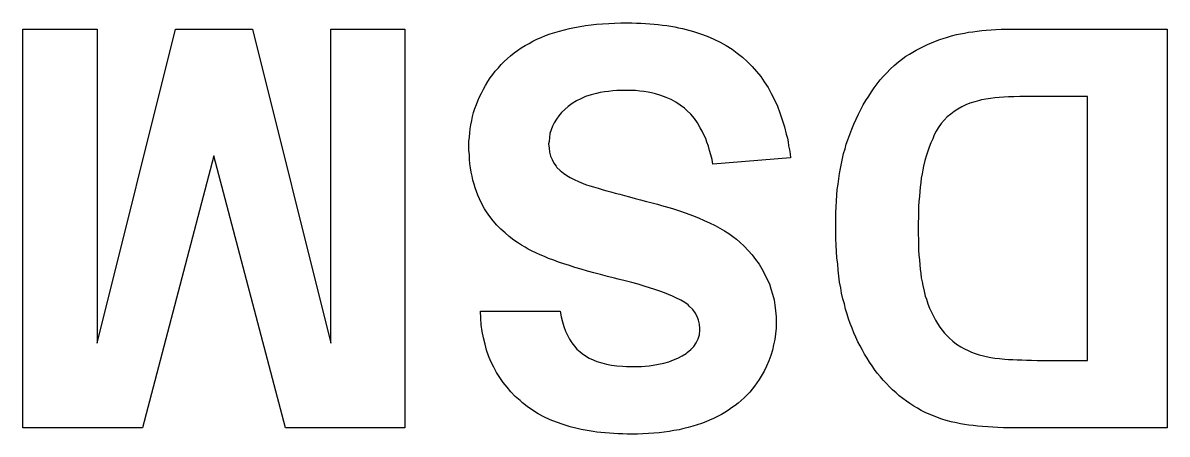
# Model space of a CAD drawing. Extents: x 132.5 to 157.1, y -74.2 to -51.1.
# Drawn here: x 147.711 to 150.625, y -52.117 to -51.069 of the extents above; entities that cross this region are included whole.
import ezdxf

# ---------------------------------------------------------------- set-up
doc = ezdxf.new("R2010")
doc.units = 0
doc.layers.add('BLACK', color=7, linetype='CONTINUOUS')

msp = doc.modelspace()

# ---------------------------------------------------------------- linework, layer by layer
at = {"layer": 'BLACK', "linetype": 'CONTINUOUS'}
for p, q in [((149.103, -51.0838), (149.116, -51.081)), ((149.116, -51.081), (149.13, -51.0786)), ((149.13, -51.0786), (149.144, -51.0764)), ((149.144, -51.0764), (149.158, -51.0746)), ((149.158, -51.0746), (149.172, -51.073)), ((149.172, -51.073), (149.187, -51.0717)), ((149.187, -51.0717), (149.203, -51.0707)), ((149.203, -51.0707), (149.218, -51.0699)), ((149.218, -51.0699), (149.234, -51.0695)), ((149.234, -51.0695), (149.25, -51.0694)), ((149.25, -51.0694), (149.262, -51.0695)), ((149.262, -51.0695), (149.274, -51.0697)), ((149.274, -51.0697), (149.285, -51.0701)), ((149.285, -51.0701), (149.297, -51.0707)), ((149.297, -51.0707), (149.308, -51.0715)), ((149.308, -51.0715), (149.319, -51.0725)), ((149.319, -51.0725), (149.329, -51.0736)), ((149.329, -51.0736), (149.34, -51.0748)), ((149.34, -51.0748), (149.351, -51.0763)), ((149.351, -51.0763), (149.361, -51.0779)), ((149.361, -51.0779), (149.371, -51.0797)), ((149.371, -51.0797), (149.381, -51.0817)), ((149.381, -51.0817), (149.391, -51.0838)), ((147.711, -52.1011), (147.711, -51.085)), ((147.711, -51.085), (147.9, -51.085)), ((147.9, -51.8849), (148.1, -51.085)), ((147.9, -51.085), (147.9, -51.8849)), ((148.1, -51.085), (148.296, -51.085)), ((148.296, -51.085), (148.495, -51.8849)), ((148.495, -51.8849), (148.495, -51.085)), ((148.495, -51.085), (148.684, -51.085)), ((148.684, -51.085), (148.684, -52.1011)), ((149.01, -51.1161), (149.02, -51.111)), ((149.02, -51.111), (149.031, -51.1062)), ((149.031, -51.1062), (149.042, -51.1018)), ((149.042, -51.1018), (149.054, -51.0976)), ((149.054, -51.0976), (149.066, -51.0937)), ((149.066, -51.0937), (149.078, -51.0901)), ((149.078, -51.0901), (149.09, -51.0868)), ((149.09, -51.0868), (149.103, -51.0838)), ((149.391, -51.0838), (149.4, -51.0862)), ((149.4, -51.0862), (149.419, -51.0913)), ((149.419, -51.0913), (149.437, -51.0971)), ((149.437, -51.0971), (149.454, -51.1036)), ((149.454, -51.1036), (149.471, -51.1108)), ((149.471, -51.1108), (149.487, -51.1187)), ((150.046, -51.1121), (150.057, -51.1083)), ((150.057, -51.1083), (150.063, -51.1065)), ((150.063, -51.1065), (150.076, -51.1027)), ((150.076, -51.1027), (150.089, -51.0992)), ((150.089, -51.0992), (150.099, -51.0971)), ((150.099, -51.0971), (150.109, -51.0952)), ((150.109, -51.0952), (150.119, -51.0934)), ((150.119, -51.0934), (150.13, -51.0918)), ((150.13, -51.0918), (150.141, -51.0904)), ((150.141, -51.0904), (150.153, -51.0891)), ((150.153, -51.0891), (150.164, -51.088)), ((150.164, -51.088), (150.177, -51.0871)), ((150.177, -51.0871), (150.189, -51.0863)), ((150.189, -51.0863), (150.202, -51.0858)), ((150.202, -51.0858), (150.215, -51.0853)), ((150.215, -51.0853), (150.229, -51.0851)), ((150.229, -51.0851), (150.243, -51.085)), ((150.243, -51.085), (150.625, -51.085)), ((150.625, -51.085), (150.625, -52.1011)), ((148.962, -51.146), (148.971, -51.1394)), ((148.971, -51.1394), (148.98, -51.1331)), ((148.98, -51.1331), (148.99, -51.1271)), ((148.99, -51.1271), (149, -51.1215)), ((149, -51.1215), (149.01, -51.1161)), ((149.487, -51.1187), (149.502, -51.1273)), ((149.502, -51.1273), (149.517, -51.1365)), ((149.517, -51.1365), (149.53, -51.1464)), ((149.977, -51.1439), (149.986, -51.1388)), ((149.986, -51.1388), (149.996, -51.1339)), ((149.996, -51.1339), (150.005, -51.1292)), ((150.005, -51.1292), (150.015, -51.1247)), ((150.015, -51.1247), (150.025, -51.1203)), ((150.025, -51.1203), (150.035, -51.1161)), ((150.035, -51.1161), (150.046, -51.1121)), ((148.929, -51.1754), (148.937, -51.1676)), ((148.937, -51.1676), (148.945, -51.1601)), ((148.945, -51.1601), (148.953, -51.1529)), ((148.953, -51.1529), (148.962, -51.146)), ((149.53, -51.1464), (149.544, -51.1571)), ((149.544, -51.1571), (149.556, -51.1684)), ((149.556, -51.1684), (149.568, -51.1803)), ((149.93, -51.178), (149.941, -51.1689)), ((149.941, -51.1689), (149.952, -51.1601)), ((149.952, -51.1601), (149.96, -51.1545)), ((149.96, -51.1545), (149.969, -51.1491)), ((149.969, -51.1491), (149.977, -51.1439)), ((148.908, -51.2007), (148.914, -51.192)), ((148.914, -51.192), (148.922, -51.1836)), ((148.922, -51.1836), (148.929, -51.1754)), ((149.568, -51.1803), (149.579, -51.1928)), ((149.579, -51.1928), (149.59, -51.206)), ((149.903, -51.2054), (149.911, -51.1963)), ((149.911, -51.1963), (149.92, -51.1876)), ((149.92, -51.1876), (149.93, -51.178)), ((148.889, -51.2286), (148.895, -51.2191)), ((148.895, -51.2191), (148.901, -51.2097)), ((148.901, -51.2097), (148.908, -51.2007)), ((149.59, -51.206), (149.599, -51.2199)), ((149.599, -51.2199), (149.609, -51.2343)), ((149.879, -51.2346), (149.887, -51.2245)), ((149.887, -51.2245), (149.894, -51.2148)), ((149.894, -51.2148), (149.903, -51.2054)), ((148.874, -51.2578), (148.879, -51.248)), ((148.879, -51.248), (148.884, -51.2383)), ((148.884, -51.2383), (148.889, -51.2286)), ((149.144, -51.2572), (149.132, -51.2624)), ((149.158, -51.2528), (149.144, -51.2572)), ((149.172, -51.2491), (149.158, -51.2528)), ((149.181, -51.2471), (149.172, -51.2491)), ((149.192, -51.2453), (149.181, -51.2471)), ((149.202, -51.2439), (149.192, -51.2453)), ((149.213, -51.2427), (149.202, -51.2439)), ((149.224, -51.242), (149.213, -51.2427)), ((149.236, -51.2415), (149.224, -51.242)), ((149.248, -51.2413), (149.236, -51.2415)), ((149.26, -51.2415), (149.248, -51.2413)), ((149.271, -51.242), (149.26, -51.2415)), ((149.282, -51.2429), (149.271, -51.242)), ((149.292, -51.2442), (149.282, -51.2429)), ((149.303, -51.2458), (149.292, -51.2442)), ((149.312, -51.2477), (149.303, -51.2458)), ((149.322, -51.25), (149.312, -51.2477)), ((149.336, -51.2541), (149.322, -51.25)), ((149.349, -51.2591), (149.336, -51.2541)), ((149.609, -51.2343), (149.617, -51.2494)), ((149.617, -51.2494), (149.625, -51.2651)), ((149.858, -51.2668), (149.865, -51.2557)), ((149.865, -51.2557), (149.872, -51.245)), ((149.872, -51.245), (149.879, -51.2346)), ((150.25, -51.2571), (150.235, -51.2574)), ((150.26, -51.257), (150.25, -51.2571)), ((150.27, -51.2569), (150.26, -51.257)), ((150.422, -51.2569), (150.27, -51.2569)), ((150.422, -51.9291), (150.422, -51.2569)), ((148.862, -51.2877), (148.866, -51.2776)), ((148.866, -51.2776), (148.87, -51.2676)), ((148.87, -51.2676), (148.874, -51.2578)), ((149.1, -51.2821), (149.091, -51.2899)), ((149.11, -51.2748), (149.1, -51.2821)), ((149.121, -51.2682), (149.11, -51.2748)), ((149.132, -51.2624), (149.121, -51.2682)), ((149.362, -51.2648), (149.349, -51.2591)), ((149.374, -51.2713), (149.362, -51.2648)), ((149.385, -51.2786), (149.374, -51.2713)), ((149.396, -51.2867), (149.385, -51.2786)), ((149.625, -51.2651), (149.633, -51.2814)), ((149.633, -51.2814), (149.639, -51.2983)), ((149.845, -51.2899), (149.851, -51.2782)), ((149.851, -51.2782), (149.858, -51.2668)), ((150.102, -51.2834), (150.092, -51.289)), ((150.112, -51.2785), (150.102, -51.2834)), ((150.123, -51.274), (150.112, -51.2785)), ((150.135, -51.2701), (150.123, -51.274)), ((150.147, -51.2667), (150.135, -51.2701)), ((150.152, -51.2655), (150.147, -51.2667)), ((150.163, -51.2634), (150.152, -51.2655)), ((150.175, -51.2616), (150.163, -51.2634)), ((150.186, -51.2604), (150.175, -51.2616)), ((150.197, -51.2594), (150.186, -51.2604)), ((150.209, -51.2586), (150.197, -51.2594)), ((150.221, -51.2579), (150.209, -51.2586)), ((150.235, -51.2574), (150.221, -51.2579)), ((148.854, -51.3183), (148.856, -51.308)), ((148.856, -51.308), (148.859, -51.2978)), ((148.859, -51.2978), (148.862, -51.2877)), ((149.07, -51.3148), (149.064, -51.3236)), ((149.076, -51.3063), (149.07, -51.3148)), ((149.083, -51.298), (149.076, -51.3063)), ((149.091, -51.2899), (149.083, -51.298)), ((149.402, -51.2926), (149.396, -51.2867)), ((149.412, -51.3022), (149.402, -51.2926)), ((149.421, -51.3127), (149.412, -51.3022)), ((149.429, -51.324), (149.421, -51.3127)), ((149.639, -51.2983), (149.645, -51.3159)), ((149.827, -51.327), (149.833, -51.3143)), ((149.833, -51.3143), (149.839, -51.3019)), ((149.839, -51.3019), (149.845, -51.2899)), ((150.065, -51.3087), (150.057, -51.3168)), ((150.074, -51.3016), (150.065, -51.3087)), ((150.083, -51.295), (150.074, -51.3016)), ((150.092, -51.289), (150.083, -51.295)), ((148.849, -51.3498), (148.85, -51.3392)), ((148.85, -51.3392), (148.852, -51.3287)), ((148.852, -51.3287), (148.854, -51.3183)), ((149.056, -51.3418), (149.053, -51.3513)), ((149.06, -51.3326), (149.056, -51.3418)), ((149.064, -51.3236), (149.06, -51.3326)), ((149.436, -51.3363), (149.429, -51.324)), ((149.441, -51.345), (149.436, -51.3363)), ((149.645, -51.3159), (149.651, -51.3341)), ((149.651, -51.3341), (149.655, -51.353)), ((149.817, -51.3534), (149.822, -51.34)), ((149.822, -51.34), (149.827, -51.327)), ((150.042, -51.3365), (150.037, -51.3451)), ((150.05, -51.326), (150.042, -51.3365)), ((150.057, -51.3168), (150.05, -51.326)), ((148.847, -51.3712), (148.848, -51.3604)), ((148.847, -51.382), (148.847, -51.3712)), ((148.848, -51.3604), (148.849, -51.3498)), ((149.051, -51.3711), (149.05, -51.3778)), ((149.052, -51.3611), (149.051, -51.3711)), ((149.053, -51.3513), (149.052, -51.3611)), ((149.445, -51.3541), (149.441, -51.345)), ((149.45, -51.3636), (149.445, -51.3541)), ((149.453, -51.3735), (149.45, -51.3636)), ((149.457, -51.3837), (149.453, -51.3735)), ((149.655, -51.353), (149.658, -51.3626)), ((149.658, -51.3626), (149.66, -51.3724)), ((149.66, -51.3724), (149.661, -51.3824)), ((149.808, -51.3786), (149.812, -51.3671)), ((149.812, -51.3671), (149.817, -51.3534)), ((150.028, -51.3643), (150.023, -51.375)), ((150.032, -51.3544), (150.028, -51.3643)), ((150.037, -51.3451), (150.032, -51.3544)), ((148.847, -51.3938), (148.847, -51.382)), ((148.848, -51.4055), (148.847, -51.3938)), ((149.05, -51.3778), (149.051, -51.3886)), ((149.051, -51.3886), (149.052, -51.3988)), ((149.052, -51.3988), (149.055, -51.4085)), ((149.46, -51.3944), (149.457, -51.3837)), ((149.463, -51.4055), (149.46, -51.3944)), ((149.661, -51.3824), (149.663, -51.3925)), ((149.663, -51.3925), (149.665, -51.4028)), ((149.665, -51.4028), (149.666, -51.4133)), ((149.798, -51.4147), (149.801, -51.4024)), ((149.801, -51.4024), (149.805, -51.3904)), ((149.805, -51.3904), (149.808, -51.3786)), ((150.015, -51.3983), (150.012, -51.4067)), ((150.019, -51.3863), (150.015, -51.3983)), ((150.023, -51.375), (150.019, -51.3863)), ((148.197, -51.4079), (148.016, -52.1011)), ((148.38, -52.1011), (148.197, -51.4079)), ((148.848, -51.4168), (148.848, -51.4055)), ((148.849, -51.428), (148.848, -51.4168)), ((148.851, -51.4389), (148.849, -51.428)), ((149.055, -51.4085), (149.059, -51.4177)), ((149.059, -51.4177), (149.063, -51.4264)), ((149.063, -51.4264), (149.069, -51.4346)), ((149.466, -51.417), (149.463, -51.4055)), ((149.468, -51.4289), (149.466, -51.417)), ((149.666, -51.4133), (149.468, -51.4289)), ((149.793, -51.4401), (149.796, -51.4273)), ((149.796, -51.4273), (149.798, -51.4147)), ((150.008, -51.4199), (150.005, -51.434)), ((150.012, -51.4067), (150.008, -51.4199)), ((148.853, -51.4495), (148.851, -51.4389)), ((148.855, -51.4599), (148.853, -51.4495)), ((148.857, -51.4701), (148.855, -51.4599)), ((149.069, -51.4346), (149.071, -51.4377)), ((149.071, -51.4377), (149.079, -51.4452)), ((149.079, -51.4452), (149.088, -51.4525)), ((149.088, -51.4525), (149.096, -51.4581)), ((149.096, -51.4581), (149.105, -51.4634)), ((149.789, -51.4666), (149.791, -51.4532)), ((149.791, -51.4532), (149.793, -51.4401)), ((150.001, -51.4542), (149.999, -51.4649)), ((150.003, -51.4439), (150.001, -51.4542)), ((150.005, -51.434), (150.003, -51.4439)), ((148.86, -51.48), (148.857, -51.4701)), ((148.863, -51.4898), (148.86, -51.48)), ((148.866, -51.4992), (148.863, -51.4898)), ((149.105, -51.4634), (149.115, -51.4686)), ((149.115, -51.4686), (149.126, -51.4736)), ((149.126, -51.4736), (149.138, -51.4784)), ((149.138, -51.4784), (149.144, -51.4807)), ((149.144, -51.4807), (149.155, -51.4842)), ((149.155, -51.4842), (149.164, -51.4872)), ((149.164, -51.4872), (149.176, -51.4906)), ((149.785, -51.4941), (149.787, -51.4802)), ((149.787, -51.4802), (149.789, -51.4666)), ((149.996, -51.4874), (149.995, -51.4992)), ((149.998, -51.4759), (149.996, -51.4874)), ((149.999, -51.4649), (149.998, -51.4759)), ((148.87, -51.5084), (148.866, -51.4992)), ((148.874, -51.5174), (148.87, -51.5084)), ((148.88, -51.5305), (148.874, -51.5174)), ((149.176, -51.4906), (149.189, -51.4943)), ((149.189, -51.4943), (149.198, -51.497)), ((149.198, -51.497), (149.208, -51.4998)), ((149.208, -51.4998), (149.219, -51.5028)), ((149.219, -51.5028), (149.231, -51.506)), ((149.231, -51.506), (149.243, -51.5093)), ((149.243, -51.5093), (149.256, -51.5127)), ((149.256, -51.5127), (149.27, -51.5164)), ((149.27, -51.5164), (149.284, -51.5201)), ((149.783, -51.5228), (149.784, -51.5083)), ((149.784, -51.5083), (149.785, -51.4941)), ((149.994, -51.5114), (149.993, -51.524)), ((149.995, -51.4992), (149.994, -51.5114)), ((148.887, -51.543), (148.88, -51.5305)), ((148.892, -51.551), (148.887, -51.543)), ((149.284, -51.5201), (149.299, -51.5241)), ((149.299, -51.5241), (149.307, -51.5261)), ((149.307, -51.5261), (149.317, -51.5287)), ((149.317, -51.5287), (149.327, -51.5314)), ((149.327, -51.5314), (149.337, -51.5341)), ((149.337, -51.5341), (149.347, -51.5368)), ((149.347, -51.5368), (149.365, -51.5424)), ((149.365, -51.5424), (149.383, -51.5481)), ((149.383, -51.5481), (149.4, -51.554)), ((149.781, -51.5525), (149.782, -51.5375)), ((149.782, -51.5375), (149.783, -51.5228)), ((149.993, -51.524), (149.992, -51.537)), ((149.992, -51.537), (149.992, -51.5504)), ((148.9, -51.5627), (148.892, -51.551)), ((148.909, -51.5738), (148.9, -51.5627)), ((148.918, -51.5845), (148.909, -51.5738)), ((149.4, -51.554), (149.416, -51.56)), ((149.416, -51.56), (149.432, -51.5661)), ((149.432, -51.5661), (149.446, -51.5724)), ((149.446, -51.5724), (149.46, -51.5788)), ((149.781, -51.5677), (149.781, -51.5525)), ((149.781, -51.5833), (149.781, -51.5677)), ((149.992, -51.5641), (149.991, -51.5783)), ((149.992, -51.5504), (149.992, -51.5641)), ((148.928, -51.5947), (148.918, -51.5845)), ((148.939, -51.6045), (148.928, -51.5947)), ((148.949, -51.6137), (148.939, -51.6045)), ((149.46, -51.5788), (149.474, -51.5854)), ((149.474, -51.5854), (149.486, -51.5921)), ((149.486, -51.5921), (149.498, -51.5989)), ((149.498, -51.5989), (149.509, -51.6059)), ((149.509, -51.6059), (149.519, -51.613)), ((149.781, -51.5928), (149.781, -51.5833)), ((149.781, -51.6009), (149.781, -51.5928)), ((149.781, -51.6183), (149.781, -51.6009)), ((149.991, -51.5783), (149.991, -51.5928)), ((149.991, -51.5928), (149.991, -51.6073)), ((148.961, -51.6224), (148.949, -51.6137)), ((148.973, -51.6307), (148.961, -51.6224)), ((148.981, -51.6359), (148.973, -51.6307)), ((148.99, -51.641), (148.981, -51.6359)), ((149.519, -51.613), (149.528, -51.6203)), ((149.528, -51.6203), (149.537, -51.6277)), ((149.537, -51.6277), (149.548, -51.6384)), ((149.782, -51.6352), (149.781, -51.6183)), ((149.783, -51.6518), (149.782, -51.6352)), ((149.991, -51.6073), (149.992, -51.6213)), ((149.992, -51.6213), (149.992, -51.6349)), ((149.992, -51.6349), (149.992, -51.6481)), ((148.998, -51.6458), (148.99, -51.641)), ((149.008, -51.6505), (148.998, -51.6458)), ((149.017, -51.6552), (149.008, -51.6505)), ((149.028, -51.6598), (149.017, -51.6552)), ((149.039, -51.6645), (149.028, -51.6598)), ((149.05, -51.6691), (149.039, -51.6645)), ((149.548, -51.6384), (149.558, -51.6493)), ((149.558, -51.6493), (149.568, -51.6605)), ((149.568, -51.6605), (149.577, -51.672)), ((149.784, -51.6681), (149.783, -51.6518)), ((149.992, -51.6481), (149.993, -51.6609)), ((149.993, -51.6609), (149.994, -51.6732)), ((149.063, -51.6738), (149.05, -51.6691)), ((149.075, -51.6784), (149.063, -51.6738)), ((149.089, -51.683), (149.075, -51.6784)), ((149.103, -51.6876), (149.089, -51.683)), ((149.117, -51.6922), (149.103, -51.6876)), ((149.133, -51.6968), (149.117, -51.6922)), ((149.577, -51.672), (149.586, -51.6838)), ((149.586, -51.6838), (149.593, -51.6959)), ((149.786, -51.684), (149.784, -51.6681)), ((149.787, -51.6995), (149.786, -51.684)), ((149.994, -51.6732), (149.995, -51.6852)), ((149.995, -51.6852), (149.996, -51.6966)), ((149.149, -51.7014), (149.133, -51.6968)), ((149.165, -51.7059), (149.149, -51.7014)), ((149.182, -51.7105), (149.165, -51.7059)), ((149.2, -51.715), (149.182, -51.7105)), ((149.218, -51.7195), (149.2, -51.715)), ((149.227, -51.7218), (149.218, -51.7195)), ((149.245, -51.7263), (149.227, -51.7218)), ((149.593, -51.6959), (149.6, -51.7083)), ((149.6, -51.7083), (149.606, -51.7209)), ((149.606, -51.7209), (149.612, -51.7339)), ((149.789, -51.7147), (149.787, -51.6995)), ((149.791, -51.7295), (149.789, -51.7147)), ((149.996, -51.6966), (149.998, -51.7077)), ((149.998, -51.7077), (149.999, -51.7184)), ((149.999, -51.7184), (150.001, -51.7286)), ((149.262, -51.7308), (149.245, -51.7263)), ((149.278, -51.7352), (149.262, -51.7308)), ((149.293, -51.7396), (149.278, -51.7352)), ((149.307, -51.744), (149.293, -51.7396)), ((149.32, -51.7483), (149.307, -51.744)), ((149.333, -51.7526), (149.32, -51.7483)), ((149.345, -51.7569), (149.333, -51.7526)), ((149.612, -51.7339), (149.616, -51.7471)), ((149.616, -51.7471), (149.62, -51.7607)), ((149.794, -51.744), (149.791, -51.7295)), ((149.796, -51.7581), (149.794, -51.744)), ((150.001, -51.7286), (150.003, -51.7384)), ((150.003, -51.7384), (150.006, -51.7523)), ((150.006, -51.7523), (150.009, -51.7652)), ((149.355, -51.7611), (149.345, -51.7569)), ((149.365, -51.7653), (149.355, -51.7611)), ((149.374, -51.7695), (149.365, -51.7653)), ((149.387, -51.7756), (149.374, -51.7695)), ((149.397, -51.7817), (149.387, -51.7756)), ((149.405, -51.7877), (149.397, -51.7817)), ((149.62, -51.7607), (149.624, -51.7745)), ((149.624, -51.7745), (149.626, -51.7886)), ((149.799, -51.7719), (149.796, -51.7581)), ((149.803, -51.7853), (149.799, -51.7719)), ((150.009, -51.7652), (150.012, -51.7733)), ((150.012, -51.7733), (150.016, -51.7848)), ((148.877, -51.8216), (148.876, -51.804)), ((148.876, -51.804), (149.079, -51.804)), ((149.079, -51.804), (149.082, -51.8177)), ((149.408, -51.7908), (149.405, -51.7877)), ((149.417, -51.7991), (149.408, -51.7908)), ((149.423, -51.8078), (149.417, -51.7991)), ((149.428, -51.817), (149.423, -51.8078)), ((149.626, -51.7886), (149.628, -51.803)), ((149.628, -51.803), (149.629, -51.8177)), ((149.806, -51.7983), (149.803, -51.7853)), ((149.81, -51.811), (149.806, -51.7983)), ((150.016, -51.7848), (150.02, -51.7959)), ((150.02, -51.7959), (150.025, -51.8065)), ((150.025, -51.8065), (150.03, -51.8166)), ((148.878, -51.8387), (148.877, -51.8216)), ((148.881, -51.8554), (148.878, -51.8387)), ((149.082, -51.8177), (149.085, -51.8307)), ((149.085, -51.8307), (149.089, -51.8429)), ((149.432, -51.8267), (149.428, -51.817)), ((149.434, -51.8369), (149.432, -51.8267)), ((149.435, -51.8475), (149.434, -51.8369)), ((149.629, -51.8177), (149.629, -51.8326)), ((149.629, -51.8326), (149.629, -51.8471)), ((149.814, -51.8233), (149.81, -51.811)), ((149.818, -51.8354), (149.814, -51.8233)), ((149.823, -51.8472), (149.818, -51.8354)), ((150.03, -51.8166), (150.035, -51.8262)), ((150.035, -51.8262), (150.04, -51.8354)), ((150.04, -51.8354), (150.046, -51.844)), ((148.884, -51.8716), (148.881, -51.8554)), ((149.089, -51.8429), (149.093, -51.8543)), ((149.093, -51.8543), (149.098, -51.8651)), ((149.098, -51.8651), (149.103, -51.875)), ((149.431, -51.8743), (149.434, -51.8637)), ((149.434, -51.8637), (149.435, -51.8523)), ((149.435, -51.8523), (149.435, -51.8475)), ((149.628, -51.8614), (149.626, -51.8755)), ((149.629, -51.8471), (149.628, -51.8614)), ((149.827, -51.8588), (149.823, -51.8472)), ((149.832, -51.8702), (149.827, -51.8588)), ((150.046, -51.844), (150.052, -51.8521)), ((150.052, -51.8521), (150.058, -51.8598)), ((150.058, -51.8598), (150.067, -51.8692)), ((148.888, -51.8873), (148.884, -51.8716)), ((148.892, -51.9027), (148.888, -51.8873)), ((149.103, -51.875), (149.109, -51.8843)), ((149.109, -51.8843), (149.116, -51.8928)), ((149.116, -51.8928), (149.122, -51.9005)), ((149.412, -51.9015), (149.42, -51.8932)), ((149.42, -51.8932), (149.426, -51.8841)), ((149.426, -51.8841), (149.431, -51.8743)), ((149.623, -51.8895), (149.62, -51.9032)), ((149.626, -51.8755), (149.623, -51.8895)), ((149.837, -51.8813), (149.832, -51.8702)), ((149.843, -51.8922), (149.837, -51.8813)), ((149.849, -51.9028), (149.843, -51.8922)), ((150.067, -51.8692), (150.07, -51.8715)), ((150.07, -51.8715), (150.079, -51.88)), ((150.079, -51.88), (150.089, -51.8877)), ((150.089, -51.8877), (150.1, -51.8948)), ((150.1, -51.8948), (150.109, -51.8996)), ((148.897, -51.9175), (148.892, -51.9027)), ((148.903, -51.932), (148.897, -51.9175)), ((149.122, -51.9005), (149.13, -51.9075)), ((149.13, -51.9075), (149.135, -51.9118)), ((149.135, -51.9118), (149.144, -51.9177)), ((149.144, -51.9177), (149.153, -51.923)), ((149.153, -51.923), (149.163, -51.9277)), ((149.368, -51.9279), (149.379, -51.923)), ((149.379, -51.923), (149.39, -51.9174)), ((149.39, -51.9174), (149.4, -51.9113)), ((149.4, -51.9113), (149.403, -51.9091)), ((149.403, -51.9091), (149.412, -51.9015)), ((149.616, -51.9168), (149.611, -51.9303)), ((149.62, -51.9032), (149.616, -51.9168)), ((149.854, -51.9132), (149.849, -51.9028)), ((149.861, -51.9234), (149.854, -51.9132)), ((149.867, -51.9333), (149.861, -51.9234)), ((150.109, -51.8996), (150.118, -51.904)), ((150.118, -51.904), (150.127, -51.9081)), ((150.127, -51.9081), (150.136, -51.9117)), ((150.136, -51.9117), (150.146, -51.9149)), ((150.146, -51.9149), (150.157, -51.9177)), ((150.157, -51.9177), (150.164, -51.9193)), ((150.164, -51.9193), (150.176, -51.9216)), ((150.176, -51.9216), (150.186, -51.9231)), ((150.186, -51.9231), (150.198, -51.9245)), ((150.198, -51.9245), (150.212, -51.9257)), ((150.212, -51.9257), (150.221, -51.9263)), ((150.221, -51.9263), (150.232, -51.927)), ((150.232, -51.927), (150.243, -51.9275)), ((148.91, -51.946), (148.903, -51.932)), ((148.917, -51.9595), (148.91, -51.946)), ((149.163, -51.9277), (149.173, -51.9319)), ((149.173, -51.9319), (149.185, -51.9354)), ((149.185, -51.9354), (149.197, -51.9384)), ((149.197, -51.9384), (149.21, -51.9408)), ((149.21, -51.9408), (149.224, -51.9427)), ((149.224, -51.9427), (149.238, -51.9439)), ((149.238, -51.9439), (149.248, -51.9444)), ((149.248, -51.9444), (149.259, -51.9447)), ((149.259, -51.9447), (149.264, -51.9447)), ((149.264, -51.9447), (149.275, -51.9446)), ((149.275, -51.9446), (149.286, -51.9442)), ((149.286, -51.9442), (149.296, -51.9435)), ((149.296, -51.9435), (149.306, -51.9425)), ((149.306, -51.9425), (149.316, -51.9413)), ((149.316, -51.9413), (149.33, -51.9388)), ((149.33, -51.9388), (149.343, -51.9358)), ((149.343, -51.9358), (149.356, -51.9322)), ((149.356, -51.9322), (149.368, -51.9279)), ((149.599, -51.9566), (149.594, -51.9652)), ((149.605, -51.9435), (149.599, -51.9566)), ((149.611, -51.9303), (149.605, -51.9435)), ((149.874, -51.943), (149.867, -51.9333)), ((149.88, -51.9525), (149.874, -51.943)), ((149.887, -51.9617), (149.88, -51.9525)), ((150.243, -51.9275), (150.255, -51.9279)), ((150.255, -51.9279), (150.267, -51.9283)), ((150.267, -51.9283), (150.28, -51.9286)), ((150.28, -51.9286), (150.294, -51.9289)), ((150.294, -51.9289), (150.308, -51.929)), ((150.308, -51.929), (150.323, -51.9291)), ((150.323, -51.9291), (150.33, -51.9291)), ((150.33, -51.9291), (150.422, -51.9291)), ((148.926, -51.9726), (148.917, -51.9595)), ((148.934, -51.9853), (148.926, -51.9726)), ((148.944, -51.9975), (148.934, -51.9853)), ((149.586, -51.978), (149.58, -51.9863)), ((149.589, -51.9737), (149.586, -51.978)), ((149.594, -51.9652), (149.589, -51.9737)), ((149.895, -51.9707), (149.887, -51.9617)), ((149.902, -51.9795), (149.895, -51.9707)), ((149.91, -51.988), (149.902, -51.9795)), ((148.954, -52.0092), (148.944, -51.9975)), ((148.965, -52.0206), (148.954, -52.0092)), ((149.562, -52.0099), (149.555, -52.0172)), ((149.568, -52.0023), (149.562, -52.0099)), ((149.574, -51.9944), (149.568, -52.0023)), ((149.58, -51.9863), (149.574, -51.9944)), ((149.918, -51.9962), (149.91, -51.988)), ((149.926, -52.0042), (149.918, -51.9962)), ((149.935, -52.0118), (149.926, -52.0042)), ((149.943, -52.0191), (149.935, -52.0118)), ((148.977, -52.0314), (148.965, -52.0206)), ((148.983, -52.0367), (148.977, -52.0314)), ((148.995, -52.0467), (148.983, -52.0367)), ((149.533, -52.0377), (149.525, -52.0441)), ((149.54, -52.0311), (149.533, -52.0377)), ((149.548, -52.0243), (149.54, -52.0311)), ((149.555, -52.0172), (149.548, -52.0243)), ((149.952, -52.0261), (149.943, -52.0191)), ((149.961, -52.0328), (149.952, -52.0261)), ((149.97, -52.0391), (149.961, -52.0328)), ((149.98, -52.0451), (149.97, -52.0391)), ((149.009, -52.056), (148.995, -52.0467)), ((149.023, -52.0647), (149.009, -52.056)), ((149.038, -52.0726), (149.023, -52.0647)), ((149.054, -52.08), (149.038, -52.0726)), ((149.48, -52.0719), (149.47, -52.0767)), ((149.49, -52.0668), (149.48, -52.0719)), ((149.499, -52.0615), (149.49, -52.0668)), ((149.508, -52.056), (149.499, -52.0615)), ((149.516, -52.0501), (149.508, -52.056)), ((149.525, -52.0441), (149.516, -52.0501)), ((149.989, -52.0508), (149.98, -52.0451)), ((149.999, -52.0562), (149.989, -52.0508)), ((150.009, -52.0613), (149.999, -52.0562)), ((150.019, -52.066), (150.009, -52.0613)), ((150.03, -52.0704), (150.019, -52.066)), ((150.04, -52.0745), (150.03, -52.0704)), ((148.016, -52.1011), (147.711, -52.1011)), ((148.684, -52.1011), (148.38, -52.1011)), ((149.07, -52.0866), (149.054, -52.08)), ((149.087, -52.0926), (149.07, -52.0866)), ((149.105, -52.098), (149.087, -52.0926)), ((149.123, -52.1026), (149.105, -52.098)), ((149.405, -52.0999), (149.394, -52.1028)), ((149.417, -52.0968), (149.405, -52.0999)), ((149.428, -52.0933), (149.417, -52.0968)), ((149.439, -52.0896), (149.428, -52.0933)), ((149.45, -52.0856), (149.439, -52.0896)), ((149.46, -52.0813), (149.45, -52.0856)), ((149.47, -52.0767), (149.46, -52.0813)), ((150.051, -52.0783), (150.04, -52.0745)), ((150.062, -52.0818), (150.051, -52.0783)), ((150.075, -52.0852), (150.062, -52.0818)), ((150.089, -52.0883), (150.075, -52.0852)), ((150.099, -52.0902), (150.089, -52.0883)), ((150.109, -52.0919), (150.099, -52.0902)), ((150.12, -52.0935), (150.109, -52.0919)), ((150.131, -52.0949), (150.12, -52.0935)), ((150.143, -52.0962), (150.131, -52.0949)), ((150.155, -52.0974), (150.143, -52.0962)), ((150.168, -52.0983), (150.155, -52.0974)), ((150.181, -52.0992), (150.168, -52.0983)), ((150.194, -52.0998), (150.181, -52.0992)), ((150.208, -52.1004), (150.194, -52.0998)), ((150.223, -52.1007), (150.208, -52.1004)), ((150.238, -52.101), (150.223, -52.1007)), ((150.254, -52.1011), (150.238, -52.101)), ((150.625, -52.1011), (150.254, -52.1011)), ((149.133, -52.1047), (149.123, -52.1026)), ((149.143, -52.1066), (149.133, -52.1047)), ((149.153, -52.1084), (149.143, -52.1066)), ((149.163, -52.1099), (149.153, -52.1084)), ((149.173, -52.1114), (149.163, -52.1099)), ((149.183, -52.1126), (149.173, -52.1114)), ((149.194, -52.1137), (149.183, -52.1126)), ((149.205, -52.1146), (149.194, -52.1137)), ((149.216, -52.1153), (149.205, -52.1146)), ((149.227, -52.1159), (149.216, -52.1153)), ((149.239, -52.1163), (149.227, -52.1159)), ((149.25, -52.1166), (149.239, -52.1163)), ((149.262, -52.1167), (149.25, -52.1166)), ((149.276, -52.1165), (149.262, -52.1167)), ((149.29, -52.1161), (149.276, -52.1165)), ((149.304, -52.1154), (149.29, -52.1161)), ((149.318, -52.1145), (149.304, -52.1154)), ((149.331, -52.1132), (149.318, -52.1145)), ((149.344, -52.1117), (149.331, -52.1132)), ((149.357, -52.1099), (149.344, -52.1117)), ((149.369, -52.1078), (149.357, -52.1099)), ((149.382, -52.1055), (149.369, -52.1078)), ((149.394, -52.1028), (149.382, -52.1055))]:
    msp.add_line(p, q, dxfattribs=at)

doc.saveas('drawing.dxf')
